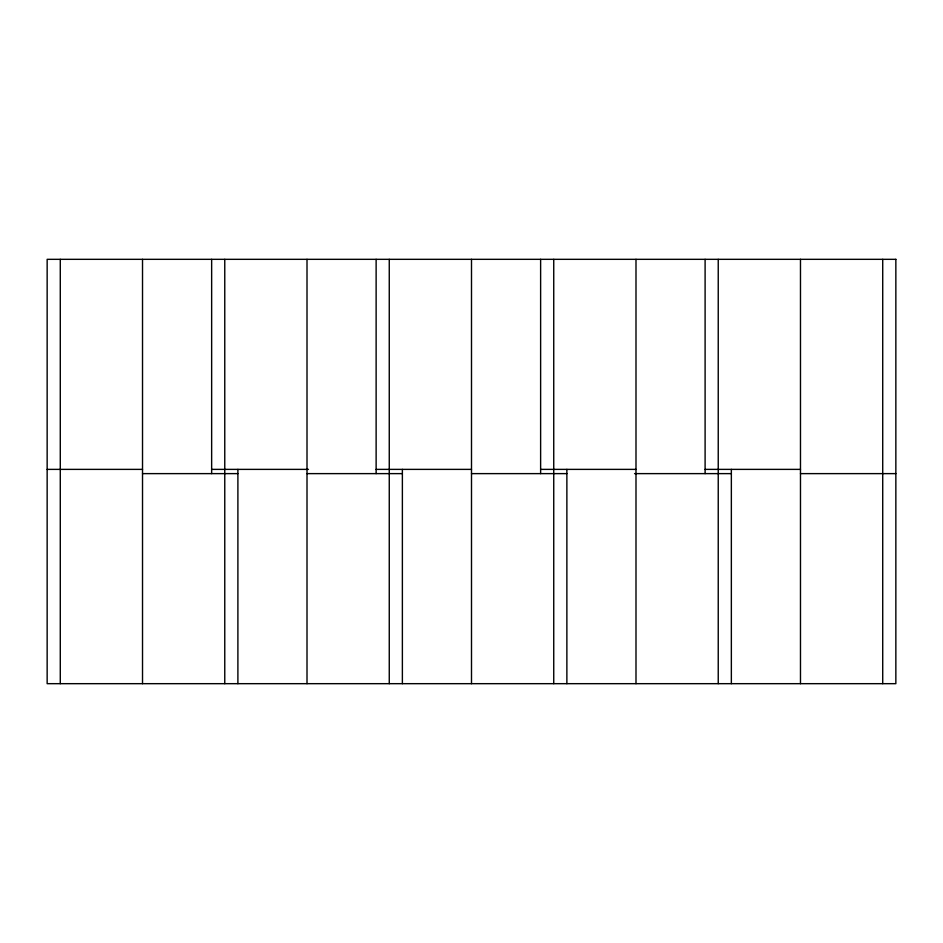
<?xml version="1.0" encoding="UTF-8"?>
<svg xmlns="http://www.w3.org/2000/svg" width="943" height="943" viewBox="0 0 943 943"><rect width="100%" height="100%" fill="white"/><g stroke="black" fill="none" stroke-linecap="round" stroke-linejoin="round"><path stroke-width="1.41" d="M47.15 469.378L142.523 469.378M211.645 469.378L308.455 469.378M376.127 469.378L471.5 469.378M540.622 469.378L635.995 469.378M705.105 469.378L800.477 469.378M142.523 473.622L237.895 473.622M307.005 473.622L402.378 473.622M471.5 473.622L566.873 473.622M634.545 473.622L731.355 473.622M800.477 473.622L895.85 473.622M882.719 259.325L882.719 683.675M800.477 259.325L800.477 683.675M731.355 469.378L731.355 683.675M718.236 259.325L718.236 683.675M705.105 259.325L705.105 473.622M635.995 259.325L635.995 683.675M566.873 469.378L566.873 683.675M553.741 259.325L553.741 683.675M540.622 259.325L540.622 473.622M471.5 259.325L471.5 683.675M402.378 469.378L402.378 683.675M389.259 259.325L389.259 683.675M376.127 259.325L376.127 473.622M307.005 259.325L307.005 683.675M237.895 469.378L237.895 683.675M224.764 259.325L224.764 683.675M211.645 259.325L211.645 473.622M142.523 259.325L142.523 683.675M60.281 259.325L60.281 683.675M895.85 259.325L47.15 259.325L47.15 683.675L895.85 683.675L895.85 259.325"/></g></svg>
